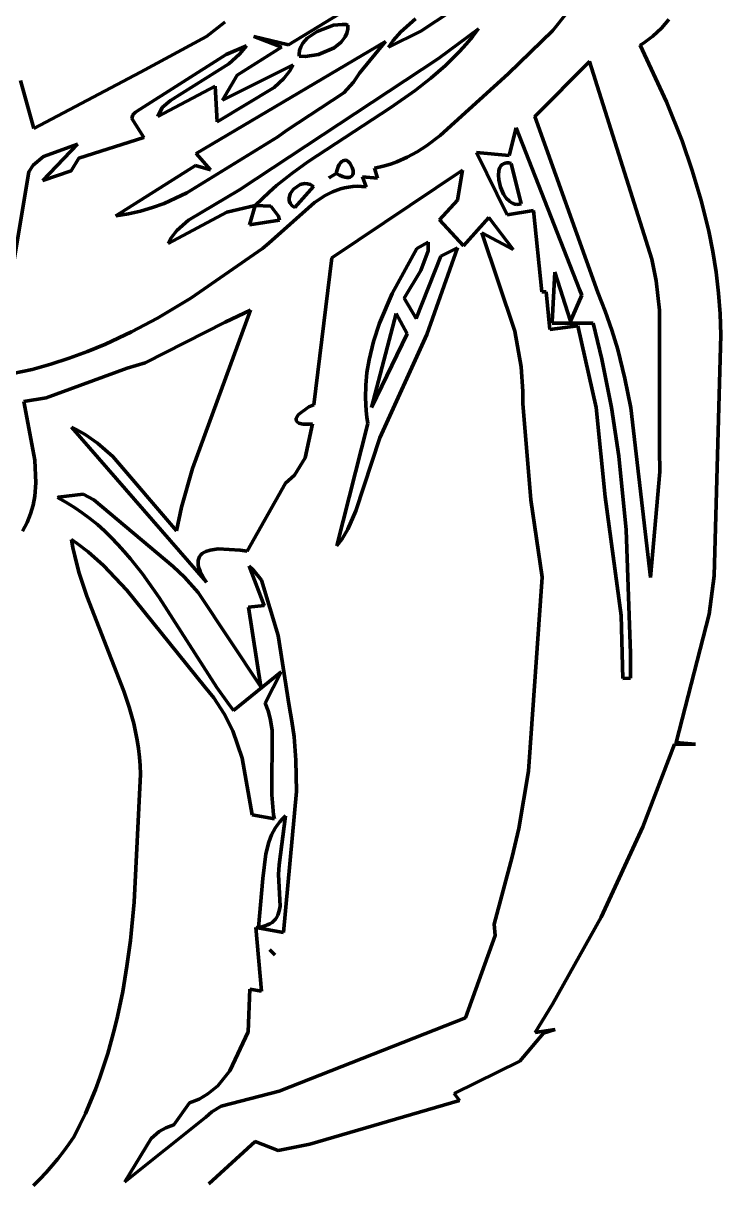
# Model space of a CAD drawing. Header units: millimetres. Extents: x 0 to 12.5, y 0 to 16.2.
# Drawn here: x 10.055 to 10.891, y 5.135 to 6.525 of the extents above; entities that cross this region are included whole.
import ezdxf

# ---------------------------------------------------------------- set-up
doc = ezdxf.new("R2010")
doc.units = ezdxf.units.MM
doc.layers.add('color#010101ff', color=7, linetype='CONTINUOUS', lineweight=100)
doc.layers.add('color#ffffffff', color=7, linetype='CONTINUOUS', lineweight=100)

msp = doc.modelspace()

# ---------------------------------------------------------------- linework, layer by layer
at = {"layer": 'color#010101ff'}
for p, q in [((10.4608, 6.5529), (10.3729, 6.4996)), ((10.5679, 6.5396), (10.5315, 6.5158)), ((10.6896, 6.5168), (10.707, 6.5382)), ((10.2744, 6.5093), (10.2965, 6.5268)), ((10.4074, 6.5156), (10.4268, 6.5229)), ((10.4268, 6.5229), (10.4372, 6.524)), ((10.4372, 6.524), (10.4418, 6.5237)), ((10.4418, 6.5237), (10.4438, 6.5232)), ((10.4438, 6.5232), (10.4438, 6.5181)), ((10.5073, 6.5152), (10.5251, 6.5304)), ((10.8287, 6.5299), (10.8198, 6.5193)), ((10.1954, 6.4667), (10.2744, 6.5093)), ((10.3729, 6.4996), (10.3315, 6.5094)), ((10.3315, 6.5094), (10.3643, 6.4967)), ((10.3954, 6.5073), (10.4074, 6.5156)), ((10.4406, 6.5089), (10.4359, 6.5028)), ((10.4427, 6.5133), (10.4406, 6.5089)), ((10.4438, 6.5181), (10.4427, 6.5133)), ((10.5315, 6.5158), (10.4928, 6.4967)), ((10.4982, 6.5046), (10.5073, 6.5152)), ((10.5527, 6.4831), (10.6005, 6.5187)), ((10.5933, 6.5092), (10.5857, 6.5001)), ((10.6005, 6.5187), (10.5933, 6.5092)), ((10.6361, 6.4648), (10.6896, 6.5168)), ((10.8096, 6.5098), (10.7983, 6.5016)), ((10.8198, 6.5193), (10.8096, 6.5098)), ((10.2624, 6.3691), (10.4893, 6.5033)), ((10.3225, 6.4984), (10.298, 6.488)), ((10.3643, 6.4967), (10.3113, 6.4629)), ((10.3142, 6.4881), (10.3225, 6.4984)), ((10.3859, 6.4927), (10.3875, 6.4971)), ((10.3875, 6.4971), (10.39, 6.5013)), ((10.39, 6.5013), (10.3954, 6.5073)), ((10.4274, 6.496), (10.4089, 6.4879)), ((10.4359, 6.5028), (10.4274, 6.496)), ((10.4893, 6.5033), (10.4579, 6.4654)), ((10.4928, 6.4967), (10.4982, 6.5046)), ((10.5857, 6.5001), (10.5778, 6.4913)), ((10.7983, 6.5016), (10.7943, 6.4992)), ((10.7943, 6.4992), (10.826, 6.431)), ((10.298, 6.488), (10.1907, 6.4194)), ((10.3015, 6.4766), (10.3142, 6.4881)), ((10.3143, 6.3255), (10.5527, 6.4831)), ((10.3855, 6.4882), (10.3859, 6.4927)), ((10.3857, 6.4859), (10.3855, 6.4882)), ((10.3928, 6.4854), (10.3857, 6.4859)), ((10.4089, 6.4879), (10.3928, 6.4854)), ((10.5696, 6.4829), (10.5611, 6.4748)), ((10.5778, 6.4913), (10.5696, 6.4829)), ((10.0678, 6.3991), (10.1954, 6.4667)), ((10.2315, 6.4326), (10.3015, 6.4766)), ((10.2939, 6.4329), (10.3786, 6.4755)), ((10.3745, 6.4684), (10.3672, 6.4589)), ((10.3786, 6.4755), (10.3745, 6.4684)), ((10.5524, 6.4669), (10.5434, 6.4593)), ((10.5611, 6.4748), (10.5524, 6.4669)), ((10.7335, 6.4795), (10.668, 6.4133)), ((10.8083, 6.2424), (10.7335, 6.4795)), ((10.0518, 6.4566), (10.0678, 6.3991)), ((10.3113, 6.4629), (10.2939, 6.4329)), ((10.3672, 6.4589), (10.3557, 6.4481)), ((10.4506, 6.4545), (10.439, 6.4419)), ((10.4579, 6.4654), (10.4506, 6.4545)), ((10.5434, 6.4593), (10.5247, 6.4448)), ((10.5548, 6.3905), (10.6361, 6.4648)), ((10.285, 6.4499), (10.2162, 6.4134)), ((10.2874, 6.4071), (10.285, 6.4499)), ((10.3557, 6.4481), (10.2874, 6.4071)), ((10.439, 6.4419), (10.3705, 6.3967)), ((10.5247, 6.4448), (10.4956, 6.4244)), ((10.2215, 6.4243), (10.2315, 6.4326)), ((10.826, 6.431), (10.8445, 6.3843)), ((10.1865, 6.4153), (10.1852, 6.411)), ((10.1852, 6.411), (10.1995, 6.3884)), ((10.1893, 6.4184), (10.1865, 6.4153)), ((10.1907, 6.4194), (10.1893, 6.4184)), ((10.2162, 6.4134), (10.2215, 6.4243)), ((10.2162, 6.4134), (10.2162, 6.4134)), ((10.4956, 6.4244), (10.3959, 6.3593)), ((10.668, 6.4133), (10.7434, 6.2025)), ((10.3705, 6.3967), (10.3601, 6.3892)), ((10.6456, 6.3997), (10.6375, 6.3669)), ((10.7216, 6.2062), (10.6456, 6.3997)), ((10.1995, 6.3884), (10.1215, 6.3636)), ((10.3601, 6.3892), (10.251, 6.3218)), ((10.5384, 6.3783), (10.5548, 6.3905)), ((10.8445, 6.3843), (10.8568, 6.3487)), ((10.0783, 6.3368), (10.1201, 6.3803)), ((10.1201, 6.3803), (10.0794, 6.3655)), ((10.2795, 6.3495), (10.2624, 6.3691)), ((10.515, 6.3646), (10.5269, 6.3711)), ((10.5269, 6.3711), (10.5384, 6.3783)), ((10.6375, 6.3669), (10.5983, 6.3704)), ((10.5983, 6.3704), (10.635, 6.2956)), ((10.0667, 6.3553), (10.0617, 6.3471)), ((10.0794, 6.3655), (10.0667, 6.3553)), ((10.1215, 6.3636), (10.1124, 6.3484)), ((10.3959, 6.3593), (10.3769, 6.3453)), ((10.4324, 6.353), (10.4337, 6.3558)), ((10.4337, 6.3558), (10.4351, 6.358)), ((10.4351, 6.358), (10.4366, 6.3595)), ((10.4366, 6.3595), (10.4381, 6.3605)), ((10.4381, 6.3605), (10.4396, 6.3609)), ((10.4396, 6.3609), (10.4411, 6.361)), ((10.4411, 6.361), (10.4426, 6.3606)), ((10.4426, 6.3606), (10.444, 6.3598)), ((10.444, 6.3598), (10.4465, 6.3574)), ((10.4465, 6.3574), (10.4493, 6.3524)), ((10.4897, 6.3549), (10.4962, 6.3569)), ((10.4962, 6.3569), (10.5026, 6.3592)), ((10.5026, 6.3592), (10.515, 6.3646)), ((10.6274, 6.3543), (10.6288, 6.3558)), ((10.6288, 6.3558), (10.6305, 6.3569)), ((10.6305, 6.3569), (10.6324, 6.3576)), ((10.6324, 6.3576), (10.6346, 6.358)), ((10.6346, 6.358), (10.6371, 6.3579)), ((10.6371, 6.3579), (10.6399, 6.3573)), ((10.6399, 6.3573), (10.6516, 6.3088)), ((10.0617, 6.3471), (10.0372, 6.2007)), ((10.1124, 6.3484), (10.0783, 6.3368)), ((10.1661, 6.2945), (10.2613, 6.3546)), ((10.2613, 6.3546), (10.2795, 6.3495)), ((10.3769, 6.3453), (10.3586, 6.3306)), ((10.43, 6.3452), (10.4217, 6.3401)), ((10.4221, 6.3404), (10.43, 6.3452)), ((10.5813, 6.3492), (10.4248, 6.244)), ((10.43, 6.3452), (10.4311, 6.3495)), ((10.4339, 6.3431), (10.43, 6.3452)), ((10.4311, 6.3495), (10.4324, 6.353)), ((10.4374, 6.3416), (10.4339, 6.3431)), ((10.4403, 6.3406), (10.4374, 6.3416)), ((10.4481, 6.3414), (10.4468, 6.3406)), ((10.4492, 6.3424), (10.4481, 6.3414)), ((10.4499, 6.3438), (10.4492, 6.3424)), ((10.4493, 6.3524), (10.4503, 6.3488)), ((10.4503, 6.3453), (10.4499, 6.3438)), ((10.4503, 6.3488), (10.4503, 6.3453)), ((10.4658, 6.3291), (10.4617, 6.3412)), ((10.4617, 6.3412), (10.4796, 6.3397)), ((10.4761, 6.3517), (10.483, 6.3531)), ((10.4796, 6.3397), (10.4761, 6.3517)), ((10.483, 6.3531), (10.4897, 6.3549)), ((10.5753, 6.313), (10.5813, 6.3492)), ((10.6244, 6.3431), (10.6249, 6.3482)), ((10.6248, 6.3375), (10.6244, 6.3431)), ((10.6249, 6.3482), (10.6255, 6.3505)), ((10.6255, 6.3505), (10.6263, 6.3525)), ((10.6263, 6.3525), (10.6274, 6.3543)), ((10.8568, 6.3487), (10.8675, 6.3126)), ((10.3586, 6.3306), (10.3498, 6.3229)), ((10.379, 6.3265), (10.3868, 6.3318)), ((10.4027, 6.3296), (10.3805, 6.3043)), ((10.3868, 6.3318), (10.3922, 6.3331)), ((10.3922, 6.3331), (10.3958, 6.3329)), ((10.3958, 6.3329), (10.3994, 6.3318)), ((10.3994, 6.3318), (10.4027, 6.3296)), ((10.4217, 6.3401), (10.4221, 6.3404)), ((10.435, 6.3267), (10.4399, 6.328)), ((10.4399, 6.328), (10.4448, 6.3289)), ((10.4429, 6.3402), (10.4403, 6.3406)), ((10.445, 6.3402), (10.4429, 6.3402)), ((10.4448, 6.3289), (10.4499, 6.3295)), ((10.4468, 6.3406), (10.445, 6.3402)), ((10.4499, 6.3295), (10.4551, 6.3298)), ((10.4551, 6.3298), (10.4604, 6.3297)), ((10.4604, 6.3297), (10.4658, 6.3291)), ((10.6269, 6.3288), (10.6248, 6.3375)), ((10.6306, 6.3205), (10.6269, 6.3288)), ((10.251, 6.3218), (10.2238, 6.3093)), ((10.2529, 6.289), (10.3143, 6.3255)), ((10.3413, 6.3149), (10.333, 6.3066)), ((10.3498, 6.3229), (10.3413, 6.3149)), ((10.3735, 6.3157), (10.3748, 6.3206)), ((10.3736, 6.3125), (10.3735, 6.3157)), ((10.3748, 6.3206), (10.379, 6.3265)), ((10.4039, 6.3104), (10.4168, 6.3187)), ((10.4168, 6.3187), (10.4257, 6.3232)), ((10.4257, 6.3232), (10.435, 6.3267)), ((10.6339, 6.3157), (10.6306, 6.3205)), ((10.6377, 6.3119), (10.6339, 6.3157)), ((10.1956, 6.2999), (10.181, 6.2967)), ((10.2099, 6.3042), (10.1956, 6.2999)), ((10.2238, 6.3093), (10.2099, 6.3042)), ((10.333, 6.3066), (10.2989, 6.2987)), ((10.3262, 6.2837), (10.333, 6.3066)), ((10.333, 6.3066), (10.3515, 6.306)), ((10.3494, 6.2615), (10.4039, 6.3104)), ((10.3515, 6.306), (10.3609, 6.2938)), ((10.3748, 6.3095), (10.3736, 6.3125)), ((10.377, 6.3067), (10.3748, 6.3095)), ((10.3786, 6.3054), (10.377, 6.3067)), ((10.3805, 6.3043), (10.3786, 6.3054)), ((10.5537, 6.2894), (10.5753, 6.313)), ((10.635, 6.2956), (10.6666, 6.3006)), ((10.6398, 6.3104), (10.6377, 6.3119)), ((10.642, 6.3093), (10.6398, 6.3104)), ((10.6443, 6.3085), (10.642, 6.3093)), ((10.6466, 6.3081), (10.6443, 6.3085)), ((10.6491, 6.3082), (10.6466, 6.3081)), ((10.6516, 6.3088), (10.6491, 6.3082)), ((10.6666, 6.3006), (10.6763, 6.2034)), ((10.8675, 6.3126), (10.8765, 6.276)), ((10.181, 6.2967), (10.1661, 6.2945)), ((10.2989, 6.2987), (10.2285, 6.2612)), ((10.2391, 6.2768), (10.2529, 6.289)), ((10.3619, 6.2893), (10.3262, 6.2837)), ((10.3609, 6.2938), (10.3619, 6.2893)), ((10.5826, 6.2584), (10.5537, 6.2894)), ((10.6131, 6.2923), (10.5826, 6.2584)), ((10.642, 6.254), (10.6131, 6.2923)), ((10.2323, 6.2679), (10.2391, 6.2768)), ((10.6441, 6.1562), (10.6046, 6.2738)), ((10.6046, 6.2738), (10.642, 6.254)), ((10.8765, 6.276), (10.8813, 6.2515)), ((10.2285, 6.2612), (10.2323, 6.2679)), ((10.3417, 6.2552), (10.3494, 6.2615)), ((10.5268, 6.2551), (10.5403, 6.2626)), ((10.5403, 6.2626), (10.5403, 6.2523)), ((10.2557, 6.1955), (10.3417, 6.2552)), ((10.4248, 6.244), (10.4031, 6.0679)), ((10.4972, 6.2013), (10.5268, 6.2551)), ((10.526, 6.1712), (10.5553, 6.246)), ((10.5403, 6.2523), (10.5316, 6.2287)), ((10.5753, 6.2559), (10.5385, 6.1519)), ((10.5553, 6.246), (10.5753, 6.2559)), ((10.8813, 6.2515), (10.8852, 6.2267)), ((10.8134, 6.2163), (10.8083, 6.2424)), ((10.5316, 6.2287), (10.5114, 6.1957)), ((10.6888, 6.1671), (10.6919, 6.2268)), ((10.6919, 6.2268), (10.7109, 6.1681)), ((10.8174, 6.1813), (10.8134, 6.2163)), ((10.8852, 6.2267), (10.8882, 6.2018)), ((10.6763, 6.2034), (10.6818, 6.2031)), ((10.6818, 6.2031), (10.686, 6.1579)), ((10.7243, 6.1993), (10.7216, 6.2062)), ((10.7434, 6.2025), (10.7525, 6.18)), ((10.2157, 6.1716), (10.2557, 6.1955)), ((10.482, 6.1657), (10.4972, 6.2013)), ((10.5114, 6.1957), (10.526, 6.1712)), ((10.7109, 6.1681), (10.7243, 6.1993)), ((10.8882, 6.2018), (10.8901, 6.1767)), ((10.2577, 5.9913), (10.3275, 6.1813)), ((10.3275, 6.1813), (10.2969, 6.1667)), ((10.5018, 6.1772), (10.4725, 6.0645)), ((10.5152, 6.1527), (10.5018, 6.1772)), ((10.7525, 6.18), (10.7605, 6.1572)), ((10.8174, 6.0137), (10.8174, 6.1813)), ((10.8901, 6.1767), (10.8909, 6.1515)), ((10.1849, 6.1552), (10.2157, 6.1716)), ((10.2969, 6.1667), (10.2012, 6.118)), ((10.4748, 6.1438), (10.482, 6.1657)), ((10.686, 6.1579), (10.7196, 6.1625)), ((10.6888, 6.1655), (10.6888, 6.1671)), ((10.738, 6.1658), (10.6888, 6.1655)), ((10.7196, 6.1625), (10.7414, 6.0644)), ((10.7484, 6.1226), (10.738, 6.1658)), ((10.1534, 6.1404), (10.1849, 6.1552)), ((10.4725, 6.0645), (10.5152, 6.1527)), ((10.5385, 6.1519), (10.4824, 6.0283)), ((10.6516, 6.1131), (10.6441, 6.1562)), ((10.7605, 6.1572), (10.7674, 6.1342)), ((10.8909, 6.1515), (10.8828, 5.8627)), ((10.132, 6.1315), (10.1534, 6.1404)), ((10.4694, 6.1215), (10.4748, 6.1438)), ((10.7674, 6.1342), (10.7761, 6.0993)), ((10.088, 6.1164), (10.1102, 6.1235)), ((10.1102, 6.1235), (10.132, 6.1315)), ((10.4669, 6.1065), (10.4694, 6.1215)), ((10.7599, 6.0645), (10.7484, 6.1226)), ((10.0426, 6.1051), (10.0655, 6.1102)), ((10.0655, 6.1102), (10.088, 6.1164)), ((10.1794, 6.1117), (10.0824, 6.0761)), ((10.2012, 6.118), (10.1794, 6.1117)), ((10.4655, 6.0913), (10.4669, 6.1065)), ((10.6537, 6.0839), (10.6516, 6.1131)), ((10.4651, 6.076), (10.4655, 6.0913)), ((10.7761, 6.0993), (10.7831, 6.064)), ((10.6538, 6.0692), (10.6537, 6.0839)), ((10.0824, 6.0761), (10.0556, 6.0717)), ((10.0556, 6.0717), (10.069, 6.0012)), ((10.3972, 6.0652), (10.385, 6.0563)), ((10.4031, 6.0679), (10.3972, 6.0652)), ((10.4659, 6.0607), (10.4651, 6.076)), ((10.6632, 5.954), (10.6538, 6.0692)), ((10.7414, 6.0644), (10.7524, 5.9572)), ((10.7686, 6.006), (10.7599, 6.0645)), ((10.7831, 6.064), (10.8066, 5.8608)), ((10.3822, 6.0518), (10.3821, 6.0488)), ((10.385, 6.0563), (10.3822, 6.0518)), ((10.4668, 6.053), (10.4659, 6.0607)), ((10.4681, 6.0453), (10.4668, 6.053)), ((10.2745, 5.855), (10.1128, 6.0409)), ((10.1128, 6.0409), (10.1184, 6.0382)), ((10.1184, 6.0382), (10.129, 6.0322)), ((10.3821, 6.0488), (10.3831, 6.0472)), ((10.3831, 6.0472), (10.3852, 6.0459)), ((10.3852, 6.0459), (10.3883, 6.045)), ((10.3883, 6.045), (10.3903, 6.0447)), ((10.3903, 6.0447), (10.3926, 6.0446)), ((10.3926, 6.0446), (10.3953, 6.0446)), ((10.4015, 6.045), (10.3928, 6.0042)), ((10.3953, 6.0446), (10.3982, 6.0447)), ((10.3982, 6.0447), (10.4015, 6.045)), ((10.4307, 5.8985), (10.4681, 6.0453)), ((10.129, 6.0322), (10.1441, 6.0218)), ((10.1441, 6.0218), (10.1625, 6.0058)), ((10.4824, 6.0283), (10.4537, 5.9408)), ((10.818, 5.9873), (10.8174, 6.0137)), ((10.069, 6.0012), (10.0701, 5.9741)), ((10.1625, 6.0058), (10.2387, 5.9167)), ((10.3928, 6.0042), (10.38, 5.9833)), ((10.7774, 5.9177), (10.7686, 6.006)), ((10.2446, 5.9451), (10.2577, 5.9913)), ((10.38, 5.9833), (10.3692, 5.9739)), ((10.8066, 5.8608), (10.818, 5.9873)), ((10.0701, 5.9741), (10.0687, 5.958)), ((10.3692, 5.9739), (10.3234, 5.8921)), ((10.0687, 5.958), (10.0667, 5.9474)), ((10.0959, 5.9566), (10.0969, 5.9569)), ((10.1062, 5.9509), (10.0959, 5.9566)), ((10.0969, 5.9569), (10.1268, 5.9605)), ((10.1268, 5.9605), (10.1395, 5.9538)), ((10.1395, 5.9538), (10.2345, 5.8738)), ((10.6768, 5.8609), (10.6632, 5.954)), ((10.7524, 5.9572), (10.7717, 5.8151)), ((10.0667, 5.9474), (10.0636, 5.9369)), ((10.1162, 5.9448), (10.1062, 5.9509)), ((10.1257, 5.9383), (10.1162, 5.9448)), ((10.1349, 5.9314), (10.1257, 5.9383)), ((10.2387, 5.9167), (10.2446, 5.9451)), ((10.4537, 5.9408), (10.4441, 5.9187)), ((10.0595, 5.9265), (10.0542, 5.9162)), ((10.0636, 5.9369), (10.0595, 5.9265)), ((10.1438, 5.9241), (10.1349, 5.9314)), ((10.1523, 5.9165), (10.1438, 5.9241)), ((10.1605, 5.9086), (10.1523, 5.9165)), ((10.4441, 5.9187), (10.4366, 5.9063)), ((10.7826, 5.7697), (10.7774, 5.9177)), ((10.1145, 5.8964), (10.1128, 5.9063)), ((10.1128, 5.9063), (10.1196, 5.9016)), ((10.1166, 5.8865), (10.1145, 5.8964)), ((10.1196, 5.9016), (10.1326, 5.8915)), ((10.1684, 5.9004), (10.1605, 5.9086)), ((10.1761, 5.8919), (10.1684, 5.9004)), ((10.4366, 5.9063), (10.4307, 5.8985)), ((10.1217, 5.867), (10.1166, 5.8865)), ((10.1326, 5.8915), (10.151, 5.8751)), ((10.1836, 5.8832), (10.1761, 5.8919)), ((10.1978, 5.8651), (10.1836, 5.8832)), ((10.2653, 5.8836), (10.2646, 5.8812)), ((10.2663, 5.8858), (10.2653, 5.8836)), ((10.2676, 5.8877), (10.2663, 5.8858)), ((10.2694, 5.8893), (10.2676, 5.8877)), ((10.2714, 5.8907), (10.2694, 5.8893)), ((10.2737, 5.8919), (10.2714, 5.8907)), ((10.2791, 5.8936), (10.2737, 5.8919)), ((10.2884, 5.8949), (10.2791, 5.8936)), ((10.3151, 5.8934), (10.2884, 5.8949)), ((10.3234, 5.8921), (10.3151, 5.8934)), ((10.151, 5.8751), (10.1791, 5.8453)), ((10.2345, 5.8738), (10.2482, 5.8611)), ((10.2646, 5.8812), (10.2645, 5.8784)), ((10.2645, 5.8784), (10.2648, 5.8754)), ((10.2648, 5.8754), (10.2656, 5.872)), ((10.2656, 5.872), (10.2669, 5.8683)), ((10.2669, 5.8683), (10.2688, 5.8642)), ((10.3438, 5.827), (10.3258, 5.8742)), ((10.3258, 5.8742), (10.3307, 5.8698)), ((10.3307, 5.8698), (10.3404, 5.8574)), ((10.1311, 5.8382), (10.1217, 5.867)), ((10.2179, 5.8367), (10.1978, 5.8651)), ((10.2482, 5.8611), (10.2646, 5.8427)), ((10.2688, 5.8642), (10.2713, 5.8598)), ((10.2713, 5.8598), (10.2745, 5.855)), ((10.3404, 5.8574), (10.3604, 5.7911)), ((10.6604, 5.6286), (10.6768, 5.8609)), ((10.8828, 5.8627), (10.8769, 5.8168)), ((10.1791, 5.8453), (10.2721, 5.7298)), ((10.2646, 5.8427), (10.3396, 5.7294)), ((10.1757, 5.7244), (10.1311, 5.8382)), ((10.2868, 5.7289), (10.2179, 5.8367)), ((10.325, 5.8251), (10.3438, 5.827)), ((10.3396, 5.7294), (10.325, 5.8251)), ((10.7717, 5.8151), (10.7737, 5.7395)), ((10.8769, 5.8168), (10.8376, 5.6628)), ((10.3604, 5.7911), (10.3735, 5.7067)), ((10.7826, 5.7401), (10.7826, 5.7697)), ((10.3642, 5.7477), (10.3069, 5.7011)), ((10.3448, 5.7098), (10.3642, 5.7477)), ((10.2721, 5.7298), (10.2832, 5.7163)), ((10.7737, 5.7395), (10.7826, 5.7401)), ((10.182, 5.7051), (10.1757, 5.7244)), ((10.2832, 5.7163), (10.2957, 5.6971)), ((10.3, 5.7102), (10.2868, 5.7289)), ((10.1874, 5.6855), (10.182, 5.7051)), ((10.3069, 5.7011), (10.3, 5.7102)), ((10.3484, 5.7008), (10.3448, 5.7098)), ((10.3735, 5.7067), (10.377, 5.6882)), ((10.2957, 5.6971), (10.306, 5.6766)), ((10.351, 5.6916), (10.3484, 5.7008)), ((10.3534, 5.6776), (10.351, 5.6916)), ((10.377, 5.6882), (10.3796, 5.6696)), ((10.1896, 5.6756), (10.1874, 5.6855)), ((10.1915, 5.6657), (10.1896, 5.6756)), ((10.306, 5.6766), (10.3175, 5.6441)), ((10.3528, 5.5999), (10.3534, 5.6776)), ((10.1931, 5.6556), (10.1915, 5.6657)), ((10.3796, 5.6696), (10.3818, 5.6415)), ((10.8353, 5.6607), (10.7976, 5.5615)), ((10.8605, 5.6609), (10.8353, 5.6607)), ((10.8376, 5.6628), (10.8605, 5.6609)), ((10.1943, 5.6454), (10.1931, 5.6556)), ((10.1951, 5.6351), (10.1943, 5.6454)), ((10.1955, 5.6247), (10.1951, 5.6351)), ((10.3175, 5.6441), (10.3294, 5.5761)), ((10.3818, 5.6415), (10.3824, 5.604)), ((10.1881, 5.4712), (10.1955, 5.6247)), ((10.6487, 5.5598), (10.6604, 5.6286)), ((10.355, 5.5759), (10.3528, 5.5999)), ((10.3824, 5.604), (10.367, 5.435)), ((10.3294, 5.5761), (10.3559, 5.5711)), ((10.3559, 5.5711), (10.355, 5.5759)), ((10.3596, 5.5641), (10.357, 5.5602)), ((10.3625, 5.5678), (10.3596, 5.5641)), ((10.3618, 5.5163), (10.3692, 5.5748)), ((10.3657, 5.5714), (10.3625, 5.5678)), ((10.3692, 5.5748), (10.3657, 5.5714)), ((10.3526, 5.552), (10.3492, 5.5433)), ((10.357, 5.5602), (10.3526, 5.552)), ((10.641, 5.5256), (10.6487, 5.5598)), ((10.7976, 5.5615), (10.7474, 5.4532)), ((10.3492, 5.5433), (10.3455, 5.5294)), ((10.3455, 5.5294), (10.342, 5.4998)), ((10.6195, 5.4451), (10.641, 5.5256)), ((10.361, 5.5047), (10.3618, 5.5163)), ((10.342, 5.4998), (10.3368, 5.4411)), ((10.3627, 5.4666), (10.361, 5.5047)), ((10.1834, 5.4252), (10.1881, 5.4712)), ((10.3617, 5.4609), (10.3627, 5.4666)), ((10.3553, 5.449), (10.3571, 5.4511)), ((10.3571, 5.4511), (10.3587, 5.4533)), ((10.3587, 5.4533), (10.3599, 5.4557)), ((10.3599, 5.4557), (10.3617, 5.4609)), ((10.7474, 5.4532), (10.6894, 5.3489)), ((10.367, 5.435), (10.3338, 5.441)), ((10.3338, 5.441), (10.3404, 5.3648)), ((10.3368, 5.4411), (10.3409, 5.4418)), ((10.3409, 5.4418), (10.3446, 5.4428)), ((10.3446, 5.4428), (10.3478, 5.444)), ((10.3478, 5.444), (10.3506, 5.4455)), ((10.3506, 5.4455), (10.3531, 5.4471)), ((10.3531, 5.4471), (10.3553, 5.449)), ((10.6204, 5.4314), (10.6195, 5.4451)), ((10.1793, 5.3947), (10.1834, 5.4252)), ((10.5851, 5.3327), (10.6204, 5.4314)), ((10.3504, 5.4142), (10.3563, 5.4083)), ((10.3563, 5.4083), (10.3504, 5.4142)), ((10.1742, 5.3644), (10.1793, 5.3947)), ((10.168, 5.3343), (10.1742, 5.3644)), ((10.3264, 5.3669), (10.3246, 5.3159)), ((10.3404, 5.3648), (10.3264, 5.3669)), ((10.6894, 5.3489), (10.6684, 5.3151)), ((10.1644, 5.3195), (10.168, 5.3343)), ((10.3615, 5.2448), (10.5851, 5.3327)), ((10.1605, 5.3047), (10.1644, 5.3195)), ((10.3246, 5.3159), (10.3026, 5.2692)), ((10.6783, 5.3143), (10.6499, 5.2808)), ((10.6684, 5.3151), (10.6925, 5.3185)), ((10.6925, 5.3185), (10.6783, 5.3143)), ((10.1563, 5.2899), (10.1605, 5.3047)), ((10.1517, 5.2753), (10.1563, 5.2899)), ((10.1468, 5.2609), (10.1517, 5.2753)), ((10.6499, 5.2808), (10.5715, 5.242)), ((10.1414, 5.2465), (10.1468, 5.2609)), ((10.3026, 5.2692), (10.288, 5.2512)), ((10.1357, 5.2322), (10.1414, 5.2465)), ((10.288, 5.2512), (10.2761, 5.2414)), ((10.2921, 5.2267), (10.3615, 5.2448)), ((10.1295, 5.2181), (10.1357, 5.2322)), ((10.2542, 5.2306), (10.2355, 5.2042)), ((10.2658, 5.2353), (10.2542, 5.2306)), ((10.2761, 5.2414), (10.2658, 5.2353)), ((10.5778, 5.2337), (10.3986, 5.1812)), ((10.5715, 5.242), (10.5778, 5.2337)), ((10.1229, 5.2042), (10.1295, 5.2181)), ((10.2736, 5.2135), (10.2811, 5.2201)), ((10.2811, 5.2201), (10.2921, 5.2267)), ((10.1159, 5.1903), (10.1229, 5.2042)), ((10.1769, 5.1361), (10.2736, 5.2135)), ((10.226, 5.2009), (10.2177, 5.1962)), ((10.2322, 5.2033), (10.226, 5.2009)), ((10.2355, 5.2042), (10.2322, 5.2033)), ((10.1097, 5.1812), (10.1159, 5.1903)), ((10.2082, 5.1881), (10.1769, 5.1361)), ((10.2177, 5.1962), (10.2082, 5.1881)), ((10.1033, 5.1724), (10.1097, 5.1812)), ((10.3329, 5.1844), (10.2775, 5.1335)), ((10.3604, 5.1735), (10.3329, 5.1844)), ((10.3986, 5.1812), (10.3604, 5.1735)), ((10.0896, 5.1554), (10.0966, 5.1637)), ((10.0966, 5.1637), (10.1033, 5.1724)), ((10.075, 5.1393), (10.0824, 5.1472)), ((10.0824, 5.1472), (10.0896, 5.1554)), ((10.0673, 5.1316), (10.075, 5.1393))]:
    msp.add_line(p, q, dxfattribs=at)
at = {"layer": 'color#ffffffff'}
for p, q in [((10.3729, 6.4996), (10.4608, 6.5529)), ((10.5315, 6.5158), (10.5679, 6.5396)), ((10.707, 6.5382), (10.6896, 6.5168)), ((10.2965, 6.5268), (10.2744, 6.5093)), ((10.4268, 6.5229), (10.4074, 6.5156)), ((10.4372, 6.524), (10.4268, 6.5229)), ((10.4418, 6.5237), (10.4372, 6.524)), ((10.4438, 6.5232), (10.4418, 6.5237)), ((10.4438, 6.5181), (10.4438, 6.5232)), ((10.5251, 6.5304), (10.5073, 6.5152)), ((10.8198, 6.5193), (10.8287, 6.5299)), ((10.2744, 6.5093), (10.1954, 6.4667)), ((10.3643, 6.4967), (10.3315, 6.5094)), ((10.3315, 6.5094), (10.3729, 6.4996)), ((10.4074, 6.5156), (10.3954, 6.5073)), ((10.4359, 6.5028), (10.4406, 6.5089)), ((10.4406, 6.5089), (10.4427, 6.5133)), ((10.4427, 6.5133), (10.4438, 6.5181)), ((10.4928, 6.4967), (10.5315, 6.5158)), ((10.5073, 6.5152), (10.4982, 6.5046)), ((10.6005, 6.5187), (10.5527, 6.4831)), ((10.5857, 6.5001), (10.5933, 6.5092)), ((10.5933, 6.5092), (10.6005, 6.5187)), ((10.6896, 6.5168), (10.6361, 6.4648)), ((10.7983, 6.5016), (10.8096, 6.5098)), ((10.8096, 6.5098), (10.8198, 6.5193)), ((10.4893, 6.5033), (10.2624, 6.3691)), ((10.298, 6.488), (10.3225, 6.4984)), ((10.3113, 6.4629), (10.3643, 6.4967)), ((10.3225, 6.4984), (10.3142, 6.4881)), ((10.3875, 6.4971), (10.3859, 6.4927)), ((10.39, 6.5013), (10.3875, 6.4971)), ((10.3954, 6.5073), (10.39, 6.5013)), ((10.4089, 6.4879), (10.4274, 6.496)), ((10.4274, 6.496), (10.4359, 6.5028)), ((10.4579, 6.4654), (10.4893, 6.5033)), ((10.4982, 6.5046), (10.4928, 6.4967)), ((10.5778, 6.4913), (10.5857, 6.5001)), ((10.7943, 6.4992), (10.7983, 6.5016)), ((10.826, 6.431), (10.7943, 6.4992)), ((10.1907, 6.4194), (10.298, 6.488)), ((10.3142, 6.4881), (10.3015, 6.4766)), ((10.5527, 6.4831), (10.3143, 6.3255)), ((10.3859, 6.4927), (10.3855, 6.4882)), ((10.3855, 6.4882), (10.3857, 6.4859)), ((10.3857, 6.4859), (10.3928, 6.4854)), ((10.3928, 6.4854), (10.4089, 6.4879)), ((10.5611, 6.4748), (10.5696, 6.4829)), ((10.5696, 6.4829), (10.5778, 6.4913)), ((10.1954, 6.4667), (10.0678, 6.3991)), ((10.3015, 6.4766), (10.2315, 6.4326)), ((10.3786, 6.4755), (10.2939, 6.4329)), ((10.3672, 6.4589), (10.3745, 6.4684)), ((10.3745, 6.4684), (10.3786, 6.4755)), ((10.5434, 6.4593), (10.5524, 6.4669)), ((10.5524, 6.4669), (10.5611, 6.4748)), ((10.668, 6.4133), (10.7335, 6.4795)), ((10.7335, 6.4795), (10.8083, 6.2424)), ((10.0678, 6.3991), (10.0518, 6.4566)), ((10.2939, 6.4329), (10.3113, 6.4629)), ((10.3557, 6.4481), (10.3672, 6.4589)), ((10.439, 6.4419), (10.4506, 6.4545)), ((10.4506, 6.4545), (10.4579, 6.4654)), ((10.5247, 6.4448), (10.5434, 6.4593)), ((10.6361, 6.4648), (10.5548, 6.3905)), ((10.2162, 6.4134), (10.285, 6.4499)), ((10.285, 6.4499), (10.2874, 6.4071)), ((10.2874, 6.4071), (10.3557, 6.4481)), ((10.3705, 6.3967), (10.439, 6.4419)), ((10.4956, 6.4244), (10.5247, 6.4448)), ((10.2315, 6.4326), (10.2215, 6.4243)), ((10.8445, 6.3843), (10.826, 6.431)), ((10.1852, 6.411), (10.1865, 6.4153)), ((10.1995, 6.3884), (10.1852, 6.411)), ((10.1865, 6.4153), (10.1893, 6.4184)), ((10.1893, 6.4184), (10.1907, 6.4194)), ((10.2215, 6.4243), (10.2162, 6.4134)), ((10.2162, 6.4134), (10.2162, 6.4134)), ((10.3959, 6.3593), (10.4956, 6.4244)), ((10.7434, 6.2025), (10.668, 6.4133)), ((10.3601, 6.3892), (10.3705, 6.3967)), ((10.6375, 6.3669), (10.6456, 6.3997)), ((10.6456, 6.3997), (10.7216, 6.2062)), ((10.1215, 6.3636), (10.1995, 6.3884)), ((10.251, 6.3218), (10.3601, 6.3892)), ((10.5548, 6.3905), (10.5384, 6.3783)), ((10.8568, 6.3487), (10.8445, 6.3843)), ((10.1201, 6.3803), (10.0783, 6.3368)), ((10.0794, 6.3655), (10.1201, 6.3803)), ((10.2624, 6.3691), (10.2795, 6.3495)), ((10.5269, 6.3711), (10.515, 6.3646)), ((10.5384, 6.3783), (10.5269, 6.3711)), ((10.635, 6.2956), (10.5983, 6.3704)), ((10.5983, 6.3704), (10.6375, 6.3669)), ((10.0617, 6.3471), (10.0667, 6.3553)), ((10.0667, 6.3553), (10.0794, 6.3655)), ((10.1124, 6.3484), (10.1215, 6.3636)), ((10.3769, 6.3453), (10.3959, 6.3593)), ((10.4337, 6.3558), (10.4324, 6.353)), ((10.4351, 6.358), (10.4337, 6.3558)), ((10.4366, 6.3595), (10.4351, 6.358)), ((10.4381, 6.3605), (10.4366, 6.3595)), ((10.4396, 6.3609), (10.4381, 6.3605)), ((10.4411, 6.361), (10.4396, 6.3609)), ((10.4426, 6.3606), (10.4411, 6.361)), ((10.444, 6.3598), (10.4426, 6.3606)), ((10.4465, 6.3574), (10.444, 6.3598)), ((10.4493, 6.3524), (10.4465, 6.3574)), ((10.4962, 6.3569), (10.4897, 6.3549)), ((10.5026, 6.3592), (10.4962, 6.3569)), ((10.515, 6.3646), (10.5026, 6.3592)), ((10.6288, 6.3558), (10.6274, 6.3543)), ((10.6305, 6.3569), (10.6288, 6.3558)), ((10.6324, 6.3576), (10.6305, 6.3569)), ((10.6346, 6.358), (10.6324, 6.3576)), ((10.6371, 6.3579), (10.6346, 6.358)), ((10.6399, 6.3573), (10.6371, 6.3579)), ((10.6516, 6.3088), (10.6399, 6.3573)), ((10.0372, 6.2007), (10.0617, 6.3471)), ((10.0783, 6.3368), (10.1124, 6.3484)), ((10.2613, 6.3546), (10.1661, 6.2945)), ((10.2795, 6.3495), (10.2613, 6.3546)), ((10.3586, 6.3306), (10.3769, 6.3453)), ((10.4217, 6.3401), (10.43, 6.3452)), ((10.43, 6.3452), (10.4221, 6.3404)), ((10.4248, 6.244), (10.5813, 6.3492)), ((10.4311, 6.3495), (10.43, 6.3452)), ((10.43, 6.3452), (10.4339, 6.3431)), ((10.4324, 6.353), (10.4311, 6.3495)), ((10.4339, 6.3431), (10.4374, 6.3416)), ((10.4374, 6.3416), (10.4403, 6.3406)), ((10.4468, 6.3406), (10.4481, 6.3414)), ((10.4481, 6.3414), (10.4492, 6.3424)), ((10.4492, 6.3424), (10.4499, 6.3438)), ((10.4503, 6.3488), (10.4493, 6.3524)), ((10.4499, 6.3438), (10.4503, 6.3453)), ((10.4503, 6.3453), (10.4503, 6.3488)), ((10.4796, 6.3397), (10.4617, 6.3412)), ((10.4617, 6.3412), (10.4658, 6.3291)), ((10.483, 6.3531), (10.4761, 6.3517)), ((10.4761, 6.3517), (10.4796, 6.3397)), ((10.4897, 6.3549), (10.483, 6.3531)), ((10.5813, 6.3492), (10.5753, 6.313)), ((10.6249, 6.3482), (10.6244, 6.3431)), ((10.6244, 6.3431), (10.6248, 6.3375)), ((10.6255, 6.3505), (10.6249, 6.3482)), ((10.6263, 6.3525), (10.6255, 6.3505)), ((10.6274, 6.3543), (10.6263, 6.3525)), ((10.8675, 6.3126), (10.8568, 6.3487)), ((10.3498, 6.3229), (10.3586, 6.3306)), ((10.3868, 6.3318), (10.379, 6.3265)), ((10.3805, 6.3043), (10.4027, 6.3296)), ((10.3922, 6.3331), (10.3868, 6.3318)), ((10.3958, 6.3329), (10.3922, 6.3331)), ((10.3994, 6.3318), (10.3958, 6.3329)), ((10.4027, 6.3296), (10.3994, 6.3318)), ((10.4221, 6.3404), (10.4217, 6.3401)), ((10.4399, 6.328), (10.435, 6.3267)), ((10.4448, 6.3289), (10.4399, 6.328)), ((10.4403, 6.3406), (10.4429, 6.3402)), ((10.4429, 6.3402), (10.445, 6.3402)), ((10.4499, 6.3295), (10.4448, 6.3289)), ((10.445, 6.3402), (10.4468, 6.3406)), ((10.4551, 6.3298), (10.4499, 6.3295)), ((10.4604, 6.3297), (10.4551, 6.3298)), ((10.4658, 6.3291), (10.4604, 6.3297)), ((10.6248, 6.3375), (10.6269, 6.3288)), ((10.6269, 6.3288), (10.6306, 6.3205)), ((10.2238, 6.3093), (10.251, 6.3218)), ((10.3143, 6.3255), (10.2529, 6.289)), ((10.333, 6.3066), (10.3413, 6.3149)), ((10.3413, 6.3149), (10.3498, 6.3229)), ((10.3748, 6.3206), (10.3735, 6.3157)), ((10.3735, 6.3157), (10.3736, 6.3125)), ((10.379, 6.3265), (10.3748, 6.3206)), ((10.4168, 6.3187), (10.4039, 6.3104)), ((10.4257, 6.3232), (10.4168, 6.3187)), ((10.435, 6.3267), (10.4257, 6.3232)), ((10.6306, 6.3205), (10.6339, 6.3157)), ((10.6339, 6.3157), (10.6377, 6.3119)), ((10.181, 6.2967), (10.1956, 6.2999)), ((10.1956, 6.2999), (10.2099, 6.3042)), ((10.2099, 6.3042), (10.2238, 6.3093)), ((10.2989, 6.2987), (10.333, 6.3066)), ((10.333, 6.3066), (10.3262, 6.2837)), ((10.3515, 6.306), (10.333, 6.3066)), ((10.4039, 6.3104), (10.3494, 6.2615)), ((10.3609, 6.2938), (10.3515, 6.306)), ((10.3736, 6.3125), (10.3748, 6.3095)), ((10.3748, 6.3095), (10.377, 6.3067)), ((10.377, 6.3067), (10.3786, 6.3054)), ((10.3786, 6.3054), (10.3805, 6.3043)), ((10.5753, 6.313), (10.5537, 6.2894)), ((10.6666, 6.3006), (10.635, 6.2956)), ((10.6377, 6.3119), (10.6398, 6.3104)), ((10.6398, 6.3104), (10.642, 6.3093)), ((10.642, 6.3093), (10.6443, 6.3085)), ((10.6443, 6.3085), (10.6466, 6.3081)), ((10.6466, 6.3081), (10.6491, 6.3082)), ((10.6491, 6.3082), (10.6516, 6.3088)), ((10.6763, 6.2034), (10.6666, 6.3006)), ((10.8765, 6.276), (10.8675, 6.3126)), ((10.1661, 6.2945), (10.181, 6.2967)), ((10.2285, 6.2612), (10.2989, 6.2987)), ((10.2529, 6.289), (10.2391, 6.2768)), ((10.3262, 6.2837), (10.3619, 6.2893)), ((10.3619, 6.2893), (10.3609, 6.2938)), ((10.5537, 6.2894), (10.5826, 6.2584)), ((10.5826, 6.2584), (10.6131, 6.2923)), ((10.6131, 6.2923), (10.642, 6.254)), ((10.2391, 6.2768), (10.2323, 6.2679)), ((10.642, 6.254), (10.6046, 6.2738)), ((10.6046, 6.2738), (10.6441, 6.1562)), ((10.8813, 6.2515), (10.8765, 6.276)), ((10.2323, 6.2679), (10.2285, 6.2612)), ((10.3494, 6.2615), (10.3417, 6.2552)), ((10.5403, 6.2626), (10.5268, 6.2551)), ((10.5403, 6.2523), (10.5403, 6.2626)), ((10.3417, 6.2552), (10.2557, 6.1955)), ((10.4031, 6.0679), (10.4248, 6.244)), ((10.5268, 6.2551), (10.4972, 6.2013)), ((10.5553, 6.246), (10.526, 6.1712)), ((10.5316, 6.2287), (10.5403, 6.2523)), ((10.5385, 6.1519), (10.5753, 6.2559)), ((10.5753, 6.2559), (10.5553, 6.246)), ((10.8852, 6.2267), (10.8813, 6.2515)), ((10.8083, 6.2424), (10.8134, 6.2163)), ((10.5114, 6.1957), (10.5316, 6.2287)), ((10.6919, 6.2268), (10.6888, 6.1671)), ((10.7109, 6.1681), (10.6919, 6.2268)), ((10.8134, 6.2163), (10.8174, 6.1813)), ((10.8882, 6.2018), (10.8852, 6.2267)), ((10.6818, 6.2031), (10.6763, 6.2034)), ((10.686, 6.1579), (10.6818, 6.2031)), ((10.7216, 6.2062), (10.7243, 6.1993)), ((10.7525, 6.18), (10.7434, 6.2025)), ((10.2557, 6.1955), (10.2157, 6.1716)), ((10.4972, 6.2013), (10.482, 6.1657)), ((10.526, 6.1712), (10.5114, 6.1957)), ((10.7243, 6.1993), (10.7109, 6.1681)), ((10.8901, 6.1767), (10.8882, 6.2018)), ((10.3275, 6.1813), (10.2577, 5.9913)), ((10.2969, 6.1667), (10.3275, 6.1813)), ((10.4725, 6.0645), (10.5018, 6.1772)), ((10.5018, 6.1772), (10.5152, 6.1527)), ((10.7605, 6.1572), (10.7525, 6.18)), ((10.8174, 6.1813), (10.8174, 6.0137)), ((10.8909, 6.1515), (10.8901, 6.1767)), ((10.2157, 6.1716), (10.1849, 6.1552)), ((10.2012, 6.118), (10.2969, 6.1667)), ((10.482, 6.1657), (10.4748, 6.1438)), ((10.7196, 6.1625), (10.686, 6.1579)), ((10.6888, 6.1671), (10.6888, 6.1655)), ((10.6888, 6.1655), (10.738, 6.1658)), ((10.7414, 6.0644), (10.7196, 6.1625)), ((10.738, 6.1658), (10.7484, 6.1226)), ((10.1849, 6.1552), (10.1534, 6.1404)), ((10.5152, 6.1527), (10.4725, 6.0645)), ((10.4824, 6.0283), (10.5385, 6.1519)), ((10.6441, 6.1562), (10.6516, 6.1131)), ((10.7674, 6.1342), (10.7605, 6.1572)), ((10.8828, 5.8627), (10.8909, 6.1515)), ((10.1534, 6.1404), (10.132, 6.1315)), ((10.4748, 6.1438), (10.4694, 6.1215)), ((10.7761, 6.0993), (10.7674, 6.1342)), ((10.1102, 6.1235), (10.088, 6.1164)), ((10.132, 6.1315), (10.1102, 6.1235)), ((10.4694, 6.1215), (10.4669, 6.1065)), ((10.7484, 6.1226), (10.7599, 6.0645)), ((10.0655, 6.1102), (10.0426, 6.1051)), ((10.088, 6.1164), (10.0655, 6.1102)), ((10.0824, 6.0761), (10.1794, 6.1117)), ((10.1794, 6.1117), (10.2012, 6.118)), ((10.4669, 6.1065), (10.4655, 6.0913)), ((10.6516, 6.1131), (10.6537, 6.0839)), ((10.4655, 6.0913), (10.4651, 6.076)), ((10.7831, 6.064), (10.7761, 6.0993)), ((10.6537, 6.0839), (10.6538, 6.0692)), ((10.0556, 6.0717), (10.0824, 6.0761)), ((10.069, 6.0012), (10.0556, 6.0717)), ((10.385, 6.0563), (10.3972, 6.0652)), ((10.3972, 6.0652), (10.4031, 6.0679)), ((10.4651, 6.076), (10.4659, 6.0607)), ((10.6538, 6.0692), (10.6632, 5.954)), ((10.7524, 5.9572), (10.7414, 6.0644)), ((10.7599, 6.0645), (10.7686, 6.006)), ((10.8066, 5.8608), (10.7831, 6.064)), ((10.3821, 6.0488), (10.3822, 6.0518)), ((10.3822, 6.0518), (10.385, 6.0563)), ((10.4659, 6.0607), (10.4668, 6.053)), ((10.4668, 6.053), (10.4681, 6.0453)), ((10.1184, 6.0382), (10.1128, 6.0409)), ((10.1128, 6.0409), (10.2745, 5.855)), ((10.129, 6.0322), (10.1184, 6.0382)), ((10.3831, 6.0472), (10.3821, 6.0488)), ((10.3852, 6.0459), (10.3831, 6.0472)), ((10.3883, 6.045), (10.3852, 6.0459)), ((10.3903, 6.0447), (10.3883, 6.045)), ((10.3926, 6.0446), (10.3903, 6.0447)), ((10.3953, 6.0446), (10.3926, 6.0446)), ((10.3928, 6.0042), (10.4015, 6.045)), ((10.3982, 6.0447), (10.3953, 6.0446)), ((10.4015, 6.045), (10.3982, 6.0447)), ((10.4681, 6.0453), (10.4307, 5.8985)), ((10.1441, 6.0218), (10.129, 6.0322)), ((10.1625, 6.0058), (10.1441, 6.0218)), ((10.4537, 5.9408), (10.4824, 6.0283)), ((10.8174, 6.0137), (10.818, 5.9873)), ((10.0701, 5.9741), (10.069, 6.0012)), ((10.2387, 5.9167), (10.1625, 6.0058)), ((10.38, 5.9833), (10.3928, 6.0042)), ((10.7686, 6.006), (10.7774, 5.9177)), ((10.2577, 5.9913), (10.2446, 5.9451)), ((10.3692, 5.9739), (10.38, 5.9833)), ((10.818, 5.9873), (10.8066, 5.8608)), ((10.0687, 5.958), (10.0701, 5.9741)), ((10.3234, 5.8921), (10.3692, 5.9739)), ((10.0667, 5.9474), (10.0687, 5.958)), ((10.0969, 5.9569), (10.0959, 5.9566)), ((10.0959, 5.9566), (10.1062, 5.9509)), ((10.1268, 5.9605), (10.0969, 5.9569)), ((10.1395, 5.9538), (10.1268, 5.9605)), ((10.2345, 5.8738), (10.1395, 5.9538)), ((10.6632, 5.954), (10.6768, 5.8609)), ((10.7717, 5.8151), (10.7524, 5.9572)), ((10.0636, 5.9369), (10.0667, 5.9474)), ((10.1062, 5.9509), (10.1162, 5.9448)), ((10.1162, 5.9448), (10.1257, 5.9383)), ((10.1257, 5.9383), (10.1349, 5.9314)), ((10.2446, 5.9451), (10.2387, 5.9167)), ((10.4441, 5.9187), (10.4537, 5.9408)), ((10.0542, 5.9162), (10.0595, 5.9265)), ((10.0595, 5.9265), (10.0636, 5.9369)), ((10.1349, 5.9314), (10.1438, 5.9241)), ((10.1438, 5.9241), (10.1523, 5.9165)), ((10.1523, 5.9165), (10.1605, 5.9086)), ((10.4366, 5.9063), (10.4441, 5.9187)), ((10.7774, 5.9177), (10.7826, 5.7697)), ((10.1196, 5.9016), (10.1128, 5.9063)), ((10.1128, 5.9063), (10.1145, 5.8964)), ((10.1145, 5.8964), (10.1166, 5.8865)), ((10.1326, 5.8915), (10.1196, 5.9016)), ((10.1605, 5.9086), (10.1684, 5.9004)), ((10.1684, 5.9004), (10.1761, 5.8919)), ((10.4307, 5.8985), (10.4366, 5.9063)), ((10.1166, 5.8865), (10.1217, 5.867)), ((10.151, 5.8751), (10.1326, 5.8915)), ((10.1761, 5.8919), (10.1836, 5.8832)), ((10.1836, 5.8832), (10.1978, 5.8651)), ((10.2646, 5.8812), (10.2653, 5.8836)), ((10.2653, 5.8836), (10.2663, 5.8858)), ((10.2663, 5.8858), (10.2676, 5.8877)), ((10.2676, 5.8877), (10.2694, 5.8893)), ((10.2694, 5.8893), (10.2714, 5.8907)), ((10.2714, 5.8907), (10.2737, 5.8919)), ((10.2737, 5.8919), (10.2791, 5.8936)), ((10.2791, 5.8936), (10.2884, 5.8949)), ((10.2884, 5.8949), (10.3151, 5.8934)), ((10.3151, 5.8934), (10.3234, 5.8921)), ((10.1791, 5.8453), (10.151, 5.8751)), ((10.2482, 5.8611), (10.2345, 5.8738)), ((10.2645, 5.8784), (10.2646, 5.8812)), ((10.2648, 5.8754), (10.2645, 5.8784)), ((10.2656, 5.872), (10.2648, 5.8754)), ((10.2669, 5.8683), (10.2656, 5.872)), ((10.2688, 5.8642), (10.2669, 5.8683)), ((10.3307, 5.8698), (10.3258, 5.8742)), ((10.3258, 5.8742), (10.3438, 5.827)), ((10.3404, 5.8574), (10.3307, 5.8698)), ((10.1217, 5.867), (10.1311, 5.8382)), ((10.1978, 5.8651), (10.2179, 5.8367)), ((10.2646, 5.8427), (10.2482, 5.8611)), ((10.2713, 5.8598), (10.2688, 5.8642)), ((10.2745, 5.855), (10.2713, 5.8598)), ((10.3604, 5.7911), (10.3404, 5.8574)), ((10.6768, 5.8609), (10.6604, 5.6286)), ((10.8769, 5.8168), (10.8828, 5.8627)), ((10.2721, 5.7298), (10.1791, 5.8453)), ((10.3396, 5.7294), (10.2646, 5.8427)), ((10.1311, 5.8382), (10.1757, 5.7244)), ((10.2179, 5.8367), (10.2868, 5.7289)), ((10.3438, 5.827), (10.325, 5.8251)), ((10.325, 5.8251), (10.3396, 5.7294)), ((10.7737, 5.7395), (10.7717, 5.8151)), ((10.8376, 5.6628), (10.8769, 5.8168)), ((10.3735, 5.7067), (10.3604, 5.7911)), ((10.7826, 5.7697), (10.7826, 5.7401)), ((10.3069, 5.7011), (10.3642, 5.7477)), ((10.3642, 5.7477), (10.3448, 5.7098)), ((10.2832, 5.7163), (10.2721, 5.7298)), ((10.7826, 5.7401), (10.7737, 5.7395)), ((10.1757, 5.7244), (10.182, 5.7051)), ((10.2957, 5.6971), (10.2832, 5.7163)), ((10.2868, 5.7289), (10.3, 5.7102)), ((10.182, 5.7051), (10.1874, 5.6855)), ((10.3, 5.7102), (10.3069, 5.7011)), ((10.3448, 5.7098), (10.3484, 5.7008)), ((10.377, 5.6882), (10.3735, 5.7067)), ((10.306, 5.6766), (10.2957, 5.6971)), ((10.3484, 5.7008), (10.351, 5.6916)), ((10.351, 5.6916), (10.3534, 5.6776)), ((10.3796, 5.6696), (10.377, 5.6882)), ((10.1874, 5.6855), (10.1896, 5.6756)), ((10.1896, 5.6756), (10.1915, 5.6657)), ((10.3175, 5.6441), (10.306, 5.6766)), ((10.3534, 5.6776), (10.3528, 5.5999)), ((10.1915, 5.6657), (10.1931, 5.6556)), ((10.3818, 5.6415), (10.3796, 5.6696)), ((10.7976, 5.5615), (10.8353, 5.6607)), ((10.8353, 5.6607), (10.8605, 5.6609)), ((10.8605, 5.6609), (10.8376, 5.6628)), ((10.1931, 5.6556), (10.1943, 5.6454)), ((10.1943, 5.6454), (10.1951, 5.6351)), ((10.1951, 5.6351), (10.1955, 5.6247)), ((10.3294, 5.5761), (10.3175, 5.6441)), ((10.3824, 5.604), (10.3818, 5.6415)), ((10.1955, 5.6247), (10.1881, 5.4712)), ((10.6604, 5.6286), (10.6487, 5.5598)), ((10.3528, 5.5999), (10.355, 5.5759)), ((10.367, 5.435), (10.3824, 5.604)), ((10.3559, 5.5711), (10.3294, 5.5761)), ((10.355, 5.5759), (10.3559, 5.5711)), ((10.357, 5.5602), (10.3596, 5.5641)), ((10.3596, 5.5641), (10.3625, 5.5678)), ((10.3692, 5.5748), (10.3618, 5.5163)), ((10.3625, 5.5678), (10.3657, 5.5714)), ((10.3657, 5.5714), (10.3692, 5.5748)), ((10.3492, 5.5433), (10.3526, 5.552)), ((10.3526, 5.552), (10.357, 5.5602)), ((10.6487, 5.5598), (10.641, 5.5256)), ((10.7474, 5.4532), (10.7976, 5.5615)), ((10.3455, 5.5294), (10.3492, 5.5433)), ((10.342, 5.4998), (10.3455, 5.5294)), ((10.641, 5.5256), (10.6195, 5.4451)), ((10.3618, 5.5163), (10.361, 5.5047)), ((10.3368, 5.4411), (10.342, 5.4998)), ((10.361, 5.5047), (10.3627, 5.4666)), ((10.1881, 5.4712), (10.1834, 5.4252)), ((10.3627, 5.4666), (10.3617, 5.4609)), ((10.3571, 5.4511), (10.3553, 5.449)), ((10.3587, 5.4533), (10.3571, 5.4511)), ((10.3599, 5.4557), (10.3587, 5.4533)), ((10.3617, 5.4609), (10.3599, 5.4557)), ((10.6894, 5.3489), (10.7474, 5.4532)), ((10.3404, 5.3648), (10.3338, 5.441)), ((10.3338, 5.441), (10.367, 5.435)), ((10.3409, 5.4418), (10.3368, 5.4411)), ((10.3446, 5.4428), (10.3409, 5.4418)), ((10.3478, 5.444), (10.3446, 5.4428)), ((10.3506, 5.4455), (10.3478, 5.444)), ((10.3531, 5.4471), (10.3506, 5.4455)), ((10.3553, 5.449), (10.3531, 5.4471)), ((10.6195, 5.4451), (10.6204, 5.4314)), ((10.1834, 5.4252), (10.1793, 5.3947)), ((10.6204, 5.4314), (10.5851, 5.3327)), ((10.3504, 5.4142), (10.3563, 5.4083)), ((10.3563, 5.4083), (10.3504, 5.4142)), ((10.1793, 5.3947), (10.1742, 5.3644)), ((10.1742, 5.3644), (10.168, 5.3343)), ((10.3246, 5.3159), (10.3264, 5.3669)), ((10.3264, 5.3669), (10.3404, 5.3648)), ((10.6684, 5.3151), (10.6894, 5.3489)), ((10.168, 5.3343), (10.1644, 5.3195)), ((10.5851, 5.3327), (10.3615, 5.2448)), ((10.1644, 5.3195), (10.1605, 5.3047)), ((10.3026, 5.2692), (10.3246, 5.3159)), ((10.6499, 5.2808), (10.6783, 5.3143)), ((10.6925, 5.3185), (10.6684, 5.3151)), ((10.6783, 5.3143), (10.6925, 5.3185)), ((10.1605, 5.3047), (10.1563, 5.2899)), ((10.1563, 5.2899), (10.1517, 5.2753)), ((10.1517, 5.2753), (10.1468, 5.2609)), ((10.5715, 5.242), (10.6499, 5.2808)), ((10.1468, 5.2609), (10.1414, 5.2465)), ((10.288, 5.2512), (10.3026, 5.2692)), ((10.1414, 5.2465), (10.1357, 5.2322)), ((10.2761, 5.2414), (10.288, 5.2512)), ((10.3615, 5.2448), (10.2921, 5.2267)), ((10.1357, 5.2322), (10.1295, 5.2181)), ((10.2355, 5.2042), (10.2542, 5.2306)), ((10.2542, 5.2306), (10.2658, 5.2353)), ((10.2658, 5.2353), (10.2761, 5.2414)), ((10.3986, 5.1812), (10.5778, 5.2337)), ((10.5778, 5.2337), (10.5715, 5.242)), ((10.1295, 5.2181), (10.1229, 5.2042)), ((10.2811, 5.2201), (10.2736, 5.2135)), ((10.2921, 5.2267), (10.2811, 5.2201)), ((10.1229, 5.2042), (10.1159, 5.1903)), ((10.2736, 5.2135), (10.1769, 5.1361)), ((10.2177, 5.1962), (10.226, 5.2009)), ((10.226, 5.2009), (10.2322, 5.2033)), ((10.2322, 5.2033), (10.2355, 5.2042)), ((10.1159, 5.1903), (10.1097, 5.1812)), ((10.1769, 5.1361), (10.2082, 5.1881)), ((10.2082, 5.1881), (10.2177, 5.1962)), ((10.1097, 5.1812), (10.1033, 5.1724)), ((10.2775, 5.1335), (10.3329, 5.1844)), ((10.3329, 5.1844), (10.3604, 5.1735)), ((10.3604, 5.1735), (10.3986, 5.1812)), ((10.0966, 5.1637), (10.0896, 5.1554)), ((10.1033, 5.1724), (10.0966, 5.1637)), ((10.0824, 5.1472), (10.075, 5.1393)), ((10.0896, 5.1554), (10.0824, 5.1472)), ((10.075, 5.1393), (10.0673, 5.1316))]:
    msp.add_line(p, q, dxfattribs=at)

doc.saveas('drawing.dxf')
